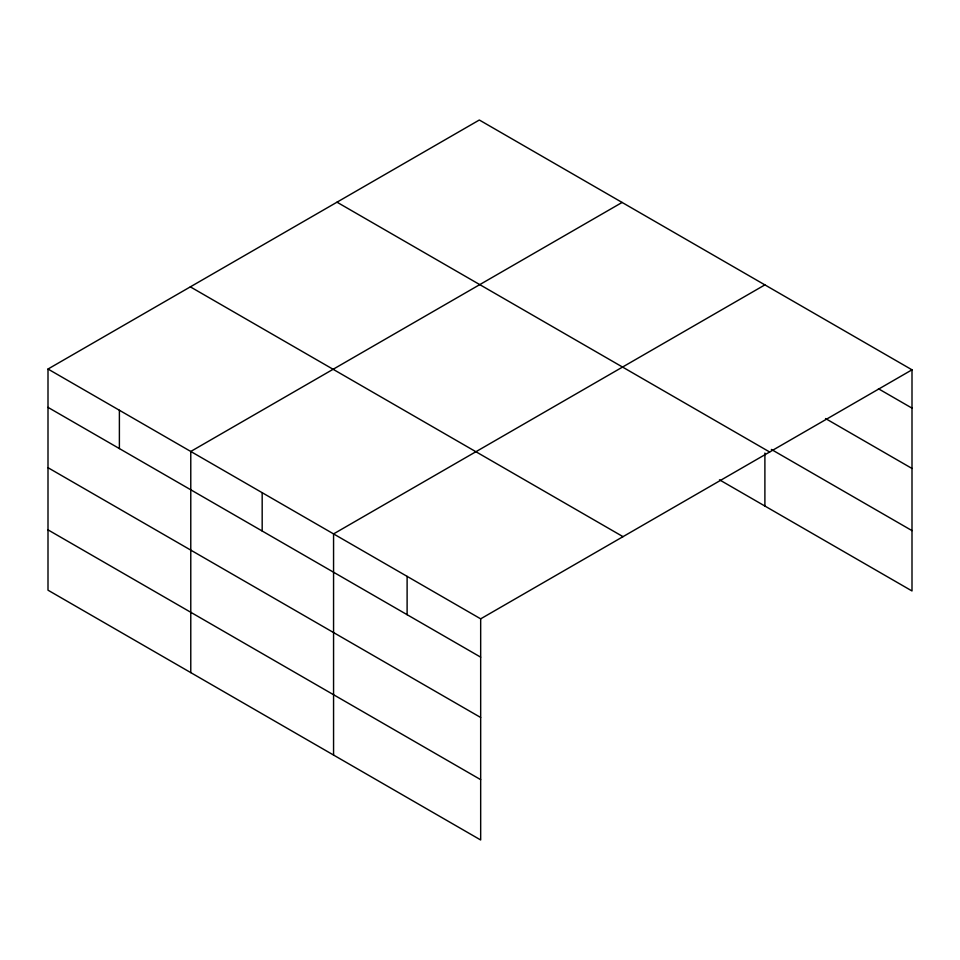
<?xml version="1.0" encoding="UTF-8"?>
<svg xmlns="http://www.w3.org/2000/svg" width="960" height="960" viewBox="0 0 960 960"><rect width="100%" height="100%" fill="white"/><g stroke="black" fill="none" stroke-linecap="round" stroke-linejoin="round"><path stroke-width="1.44" d="M480.672 717.492L480.672 618.84L48 369.036L48 590.184L480.672 839.988L480.672 717.492L48 467.688M48 369.036L479.328 120.012L912 369.816L912 590.964L719.46 479.808M622.116 202.44L190.776 451.464L190.776 672.624M764.892 284.88L333.564 533.904L333.564 755.052M480.672 618.84L912 369.816M878.448 388.764L912 408.132M825.54 418.548L912 468.468M771.348 449.424L912 530.628M336.996 202.188L769.656 451.992M190.344 286.86L623.004 536.652M48 407.364L480.672 657.156M48 529.86L480.672 779.652M764.892 453.06L764.892 506.028M407.112 576.372L407.112 614.7M262.176 492.684L262.176 531.012M119.388 410.256L119.388 448.572"/></g></svg>
